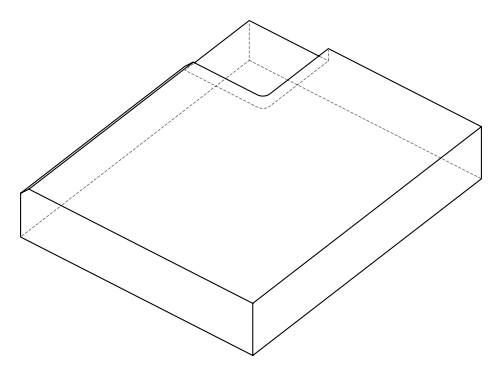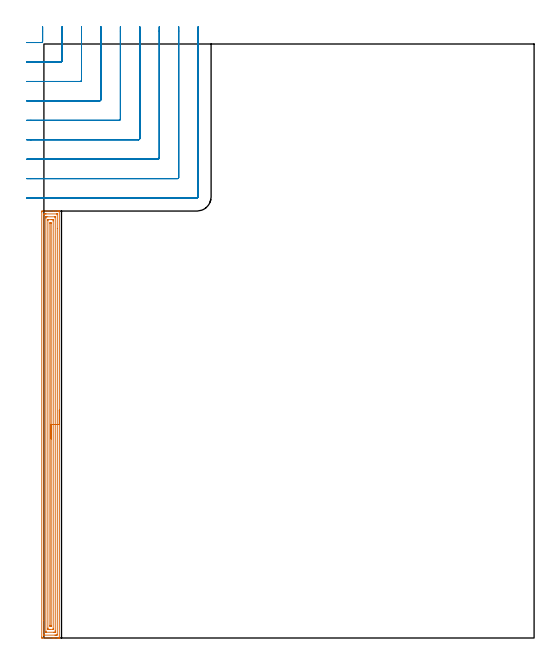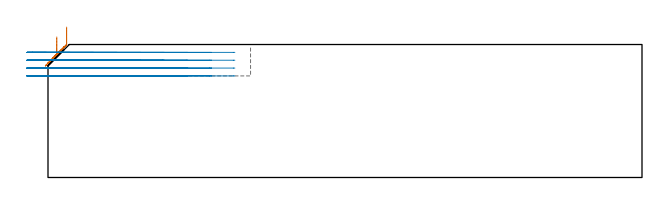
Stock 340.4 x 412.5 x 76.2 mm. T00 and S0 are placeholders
(PLAN: 2 operations, 1 tool changes, 22.3 min)
(1 AREA_MILL | FG_CHAMFER_SURFACE | UGT0205_001 | 12.07 min | 22556 mm3)
(2 MILL_CORNER_NOTCH_RECTANGULAR | CORNER_NOTCH_RECTANGULAR | UGT0201_100 | Follow Part, ap 4.5, ae 75% | 10.26 min | 241570 mm3)
(TOOL UGT0205_001 | Chamfer Mill 20 x 3 x 45 deg. | D20 FL50 Z2)
(TOOL UGT0201_100 | End Mill 18 mm | D18 FL22 Z2)
(OP 1 AREA_MILL)
G17 G21 G94 G90
T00 M6
G54
G17 G0 G90 X10.7 Y158.25 S1061 M3
G43 Z86.2 H0
G94 G1 Y158.212 Z85.328 F250.
Y158.098 Z84.463
Y157.909 Z83.612
Y157.647 Z82.78
Y157.313 Z81.974
Y156.91 Z81.2
Y156.442 Z80.464
Y155.91 Z79.772
Y155.321 Z79.129
Y154.678 Z78.539
Y153.986 Z78.008
Y153.25 Z77.54
Y152.476 Z77.137
Y151.67 Z76.803
Y150.838 Z76.541
Y149.986 Z76.352
Y149.122 Z76.238
Y148.25 Z76.2
Y0.155
X10.698 Y0.01 Z76.188
X10.564 Y0.002 Z76.057
X10.425 Y0. Z75.924
X10.036 Z75.535
X9.426 Z74.921
X7.366 Z72.864
X6.794 Z72.288
X6.203 Z71.698
X-1.104 Y0.001 Z64.393
X-1.315 Y0.004 Z64.183
X-1.492 Y0.01 Z64.005
X-1.496 Y0.202 Z64.002
X-1.499 Y0.601 Z64.001
Y295.899
X-1.496 Y296.298 Z64.002
X-1.492 Y296.49 Z64.005
X-1.104 Y296.5 Z64.393
X6.794 Z72.288
X8.244 Z73.741
X9.426 Z74.921
X10.036 Z75.535
X10.425 Z75.924
X10.564 Y296.498 Z76.057
X10.698 Y296.49 Z76.189
X10.7 Y296.345 Z76.2
Y148.25
X9.286 Z74.786
X9.285 Y2.529 Z74.785
X9.284 Y2.385 Z74.784
X9.279 Y2.021 Z74.779
X8.922 Y2.006 Z74.422
X8.549 Y2.002 Z74.049
X8.05 Y2. Z73.55
X7.671 Z73.171
X0.152 Z65.652
X-0.017 Y2.002 Z65.483
X-0.044 Y2.004 Z65.456
X-0.071 Y2.01 Z65.429
X-0.079 Y2.018 Z65.421
X-0.081 Y2.039 Z65.419
X-0.085 Y2.241 Z65.415
X-0.086 Y12.2 Z65.414
X-0.085 Y293.971 Z65.415
X-0.084 Y294.115 Z65.416
X-0.079 Y294.48 Z65.421
X0.278 Y294.494 Z65.778
X0.651 Y294.498 Z66.151
X1.15 Y294.5 Z66.65
X1.529 Z67.029
X9.048 Z74.548
X9.217 Y294.498 Z74.717
X9.244 Y294.496 Z74.744
X9.271 Y294.49 Z74.771
X9.279 Y294.482 Z74.779
X9.281 Y294.461 Z74.781
X9.285 Y294.258 Z74.785
X9.286 Y284.296 Z74.786
Y148.25
X7.872 Z73.372
X7.871 Y4.858 Z73.371
X7.869 Y4.17 Z73.369
X7.867 Y4.068 Z73.367
X7.865 Y4.021 Z73.365
X7.858 Y4.009 Z73.358
X7.834 Y4.004 Z73.334
X7.671 Y4.002 Z73.171
X6.96 Y4. Z72.46
X1.695 Y4.001 Z67.195
X1.529 Y4.005 Z67.029
X1.363 Y4.01 Z66.863
X1.335 Y4.019 Z66.835
X1.333 Y4.048 Z66.833
X1.33 Y4.102 Z66.83
X1.329 Y4.17 Z66.829
Y4.373
Y291.642
X1.331 Y292.33 Z66.831
X1.333 Y292.432 Z66.833
X1.335 Y292.479 Z66.835
X1.342 Y292.491 Z66.842
X1.366 Y292.496 Z66.866
X1.529 Y292.498 Z67.029
X2.239 Y292.5 Z67.739
X7.505 Y292.499 Z73.005
X7.671 Y292.495 Z73.171
X7.837 Y292.49 Z73.337
X7.865 Y292.481 Z73.365
X7.867 Y292.452 Z73.367
X7.87 Y292.398 Z73.37
X7.871 Y292.33 Z73.371
Y292.127
X7.872 Y148.25 Z73.372
X6.457 Z71.957
Y6.296
X6.456 Y6.113 Z71.956
X6.453 Y6.047 Z71.953
X6.451 Y6.016 Z71.951
X6.435 Y6.01 Z71.935
X6.332 Y6.006 Z71.832
X5.916 Y6. Z71.416
X5.871 Z71.371
X4.116 Z69.616
X3.238 Z68.738
X2.868 Y6.006 Z68.368
X2.776 Y6.01 Z68.276
X2.749 Y6.021 Z68.249
X2.747 Y6.05 Z68.247
X2.745 Y6.126 Z68.245
X2.743 Y6.504 Z68.243
Y6.846
Y290.204
X2.744 Y290.387 Z68.244
X2.747 Y290.453 Z68.247
X2.749 Y290.484 Z68.249
X2.765 Y290.49 Z68.265
X2.868 Y290.494 Z68.368
X3.284 Y290.5 Z68.784
X3.329 Z68.829
X5.039 Z70.539
X5.962 Z71.462
X6.332 Y290.494 Z71.832
X6.424 Y290.49 Z71.924
X6.451 Y290.479 Z71.951
X6.453 Y290.45 Z71.953
X6.455 Y290.374 Z71.955
X6.457 Y289.996 Z71.957
Y289.654
Y148.25
X5.043 Z70.543
Y8.63
X5.039 Y8.01 Z70.539
X4.776 Y8.005 Z70.276
X4.161 Y8.01 Z69.661
X4.157 Y8.63 Z69.657
Y8.635
Y287.87
X4.161 Y288.49 Z69.661
X4.424 Y288.495 Z69.924
X5.039 Y288.49 Z70.539
X5.043 Y287.87 Z70.543
Y148.25
Y147.378 Z70.581
Y146.514 Z70.695
Y145.662 Z70.884
Y144.83 Z71.146
Y144.024 Z71.48
Y143.25 Z71.883
Y142.514 Z72.352
Y141.822 Z72.883
Y141.179 Z73.472
Y140.59 Z74.115
Y140.058 Z74.807
Y139.59 Z75.543
Y139.187 Z76.317
Y138.853 Z77.123
Y138.591 Z77.955
Y138.402 Z78.807
Y138.288 Z79.671
Y138.25 Z80.543
G0 Z86.2
M5
M2
(OP 2 MILL_CORNER_NOTCH_RECTANGULAR)
G17 G21 G94 G90
T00 M6
G54
G17 G0 G90 X-11.944 Y413.5 S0 M3
G43 Z86.2 H0
Z71.7
G94 G1 X-8.944 F250.
X-1.793 F500.
G3 X-0.9 Y414.393 R0.9
G1 Y421.455
Y424.455 F250.
G0 Z86.2
X-12. Y400.
Z71.7
G1 X-9.
X11.707 F500.
G3 X12.6 Y400.893 R0.9
G1 Y421.5
Y424.5 F250.
G0 Z86.2
X-12. Y386.5
Z71.7
G1 X-9.
X25.207 F500.
G3 X26.1 Y387.393 R0.9
G1 Y421.5
Y424.5 F250.
G0 Z86.2
X-12. Y373.
Z71.7
G1 X-9.
X38.706 F500.
G3 X39.6 Y373.894 R0.9
G1 Y421.5
Y424.5 F250.
G0 Z86.2
X-12. Y359.5
Z71.7
G1 X-9.
X52.206 F500.
G3 X53.1 Y360.394 R0.9
G1 Y421.5
Y424.5 F250.
G0 Z86.2
X-12. Y346.
Z71.7
G1 X-9.
X65.705 F500.
G3 X66.6 Y346.895 R0.9
G1 Y421.5
Y424.5 F250.
G0 Z86.2
X-12. Y332.5
Z71.7
G1 X-9.
X79.205 F500.
G3 X80.1 Y333.395 R0.9
G1 Y421.5
Y424.5 F250.
G0 Z86.2
X-12. Y319.
Z71.7
G1 X-9.
X92.705 F500.
G3 X93.6 Y319.895 R0.9
G1 Y421.5
Y424.5 F250.
G0 Z86.2
X-12. Y305.5
Z71.7
G1 X-9.
X106.205 F500.
G3 X107.1 Y306.395 R0.9
G1 Y421.5
Y424.5 F250.
G0 Z86.2
X-11.944 Y413.5
Z67.2
G1 X-8.944
X-1.793 F500.
G3 X-0.9 Y414.393 R0.9
G1 Y421.455
Y424.455 F250.
G0 Z86.2
X-12. Y400.
Z67.2
G1 X-9.
X11.707 F500.
G3 X12.6 Y400.893 R0.9
G1 Y421.5
Y424.5 F250.
G0 Z86.2
X-12. Y386.5
Z67.2
G1 X-9.
X25.207 F500.
G3 X26.1 Y387.393 R0.9
G1 Y421.5
Y424.5 F250.
G0 Z86.2
X-12. Y373.
Z67.2
G1 X-9.
X38.706 F500.
G3 X39.6 Y373.894 R0.9
G1 Y421.5
Y424.5 F250.
G0 Z86.2
X-12. Y359.5
Z67.2
G1 X-9.
X52.206 F500.
G3 X53.1 Y360.394 R0.9
G1 Y421.5
Y424.5 F250.
G0 Z86.2
X-12. Y346.
Z67.2
G1 X-9.
X65.705 F500.
G3 X66.6 Y346.895 R0.9
G1 Y421.5
Y424.5 F250.
G0 Z86.2
X-12. Y332.5
Z67.2
G1 X-9.
X79.205 F500.
G3 X80.1 Y333.395 R0.9
G1 Y421.5
Y424.5 F250.
G0 Z86.2
X-12. Y319.
Z67.2
G1 X-9.
X92.705 F500.
G3 X93.6 Y319.895 R0.9
G1 Y421.5
Y424.5 F250.
G0 Z86.2
X-12. Y305.5
Z67.2
G1 X-9.
X106.205 F500.
G3 X107.1 Y306.395 R0.9
G1 Y421.5
Y424.5 F250.
G0 Z86.2
X-11.944 Y413.5
Z62.7
G1 X-8.944
X-1.793 F500.
G3 X-0.9 Y414.393 R0.9
G1 Y421.455
Y424.455 F250.
G0 Z86.2
X-12. Y400.
Z62.7
G1 X-9.
X11.707 F500.
G3 X12.6 Y400.893 R0.9
G1 Y421.5
Y424.5 F250.
G0 Z86.2
X-12. Y386.5
Z62.7
G1 X-9.
X25.206 F500.
G3 X26.1 Y387.394 R0.9
G1 Y421.5
Y424.5 F250.
G0 Z86.2
X-12. Y373.
Z62.7
G1 X-9.
X38.706 F500.
G3 X39.6 Y373.894 R0.9
G1 Y421.5
Y424.5 F250.
G0 Z86.2
X-12. Y359.5
Z62.7
G1 X-9.
X52.206 F500.
G3 X53.1 Y360.394 R0.9
G1 Y421.5
Y424.5 F250.
G0 Z86.2
X-12. Y346.
Z62.7
G1 X-9.
X65.705 F500.
G3 X66.6 Y346.895 R0.9
G1 Y421.5
Y424.5 F250.
G0 Z86.2
X-12. Y332.5
Z62.7
G1 X-9.
X79.205 F500.
G3 X80.1 Y333.395 R0.9
G1 Y421.5
Y424.5 F250.
G0 Z86.2
X-12. Y319.
Z62.7
G1 X-9.
X92.705 F500.
G3 X93.6 Y319.895 R0.9
G1 Y421.5
Y424.5 F250.
G0 Z86.2
X-12. Y305.5
Z62.7
G1 X-9.
X106.205 F500.
G3 X107.1 Y306.395 R0.9
G1 Y421.5
Y424.5 F250.
G0 Z86.2
X-11.944 Y413.5
Z58.2
G1 X-8.944
X-1.793 F500.
G3 X-0.9 Y414.393 R0.9
G1 Y421.455
Y424.455 F250.
G0 Z86.2
X-12. Y400.
Z58.2
G1 X-9.
X11.707 F500.
G3 X12.6 Y400.893 R0.9
G1 Y421.5
Y424.5 F250.
G0 Z86.2
X-12. Y386.5
Z58.2
G1 X-9.
X25.206 F500.
G3 X26.1 Y387.394 R0.9
G1 Y421.5
Y424.5 F250.
G0 Z86.2
X-12. Y373.
Z58.2
G1 X-9.
X38.706 F500.
G3 X39.6 Y373.894 R0.9
G1 Y421.5
Y424.5 F250.
G0 Z86.2
X-12. Y359.5
Z58.2
G1 X-9.
X52.206 F500.
G3 X53.1 Y360.394 R0.9
G1 Y421.5
Y424.5 F250.
G0 Z86.2
X-12. Y346.
Z58.2
G1 X-9.
X65.705 F500.
G3 X66.6 Y346.895 R0.9
G1 Y421.5
Y424.5 F250.
G0 Z86.2
X-12. Y332.5
Z58.2
G1 X-9.
X79.205 F500.
G3 X80.1 Y333.395 R0.9
G1 Y421.5
Y424.5 F250.
G0 Z86.2
X-12. Y319.
Z58.2
G1 X-9.
X92.705 F500.
G3 X93.6 Y319.895 R0.9
G1 Y421.5
Y424.5 F250.
G0 Z86.2
X-12. Y305.5
Z58.2
G1 X-9.
X106.205 F500.
G3 X107.1 Y306.395 R0.9
G1 Y421.5
Y424.5 F250.
G0 Z86.2
M5
M2
